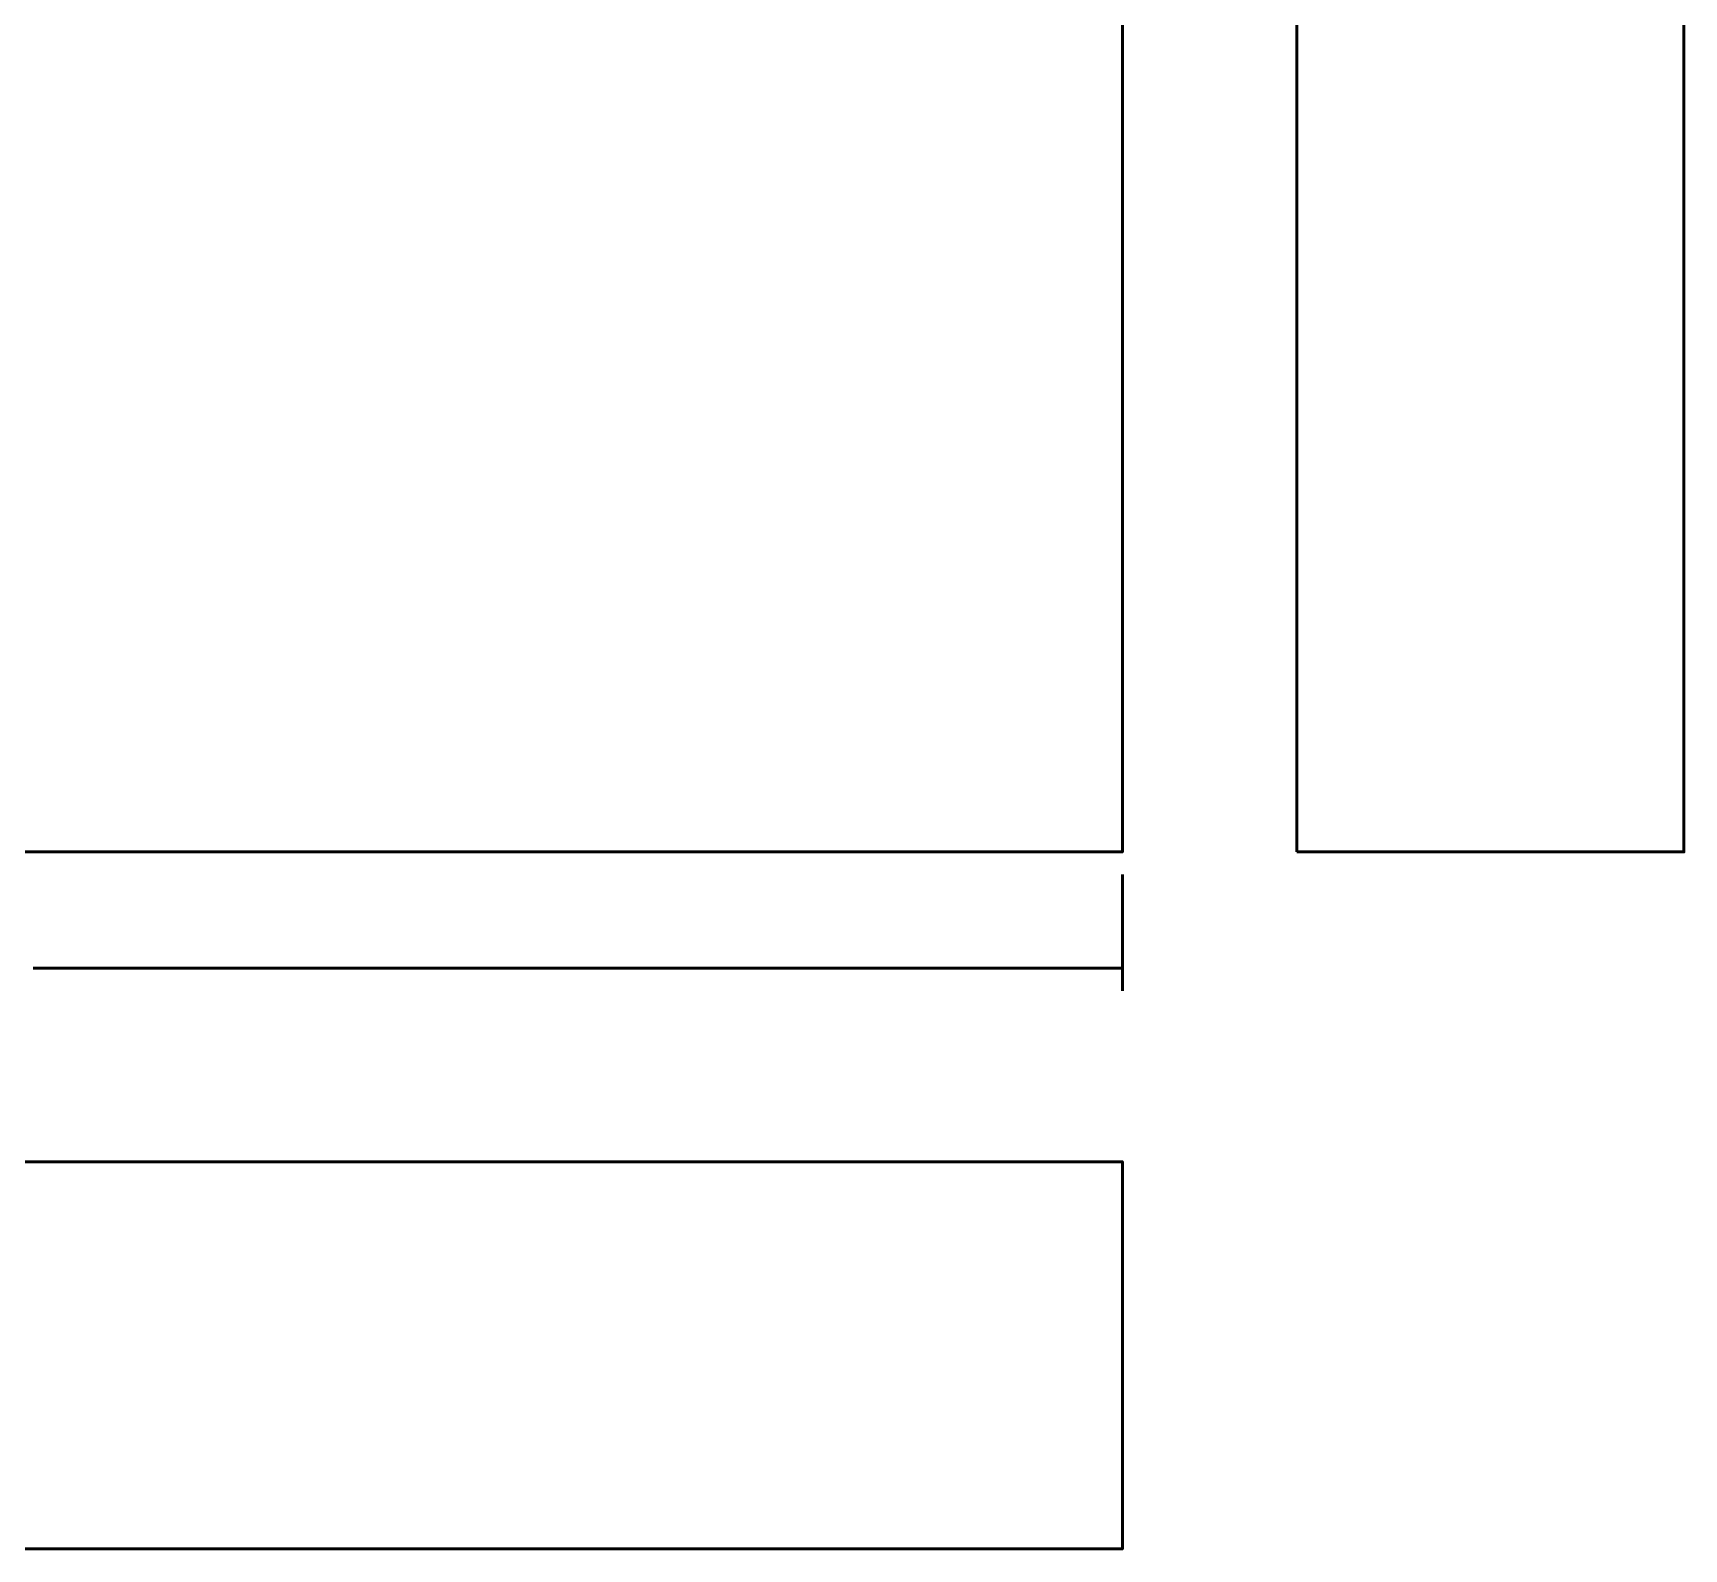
# Model space of a CAD drawing. Header units: centimetres. Extents: x -21.1 to 20.5, y -19 to 20.1.
# Drawn here: x -0.81 to 20.5, y -19 to 0.57 of the extents above; entities that cross this region are included whole.
import ezdxf

# ---------------------------------------------------------------- set-up
doc = ezdxf.new("R2010")
doc.units = ezdxf.units.CM
doc.header["$MEASUREMENT"] = 0
doc.layers.add('Layer 1', color=7, linetype='Continuous')

msp = doc.modelspace()

# ---------------------------------------------------------------- linework, layer by layer
at = {"layer": 'Layer 1', "lineweight": 53}
for points in [[(-19.25, -10), (13.25, -10), (13.25, 13), (-19.25, 13), (-19.25, -10)], [(15.5, -10), (20.5, -10), (20.5, 13), (15.5, 13), (15.5, -10)], [(-19.25, -19), (13.25, -19), (13.25, -14), (-19.25, -14), (-19.25, -19)]]:
    msp.add_lwpolyline(points, close=True, dxfattribs=at)
for points in [[(13.25, -10.29106), (13.25, -10.29106), (13.25, -11.79106), (13.25, -11.79106)], [(-0.81368, -11.5), (-0.81368, -11.5), (13.25, -11.5), (13.25, -11.5)]]:
    msp.add_open_spline(points, degree=3, dxfattribs=at)

doc.saveas('drawing.dxf')
